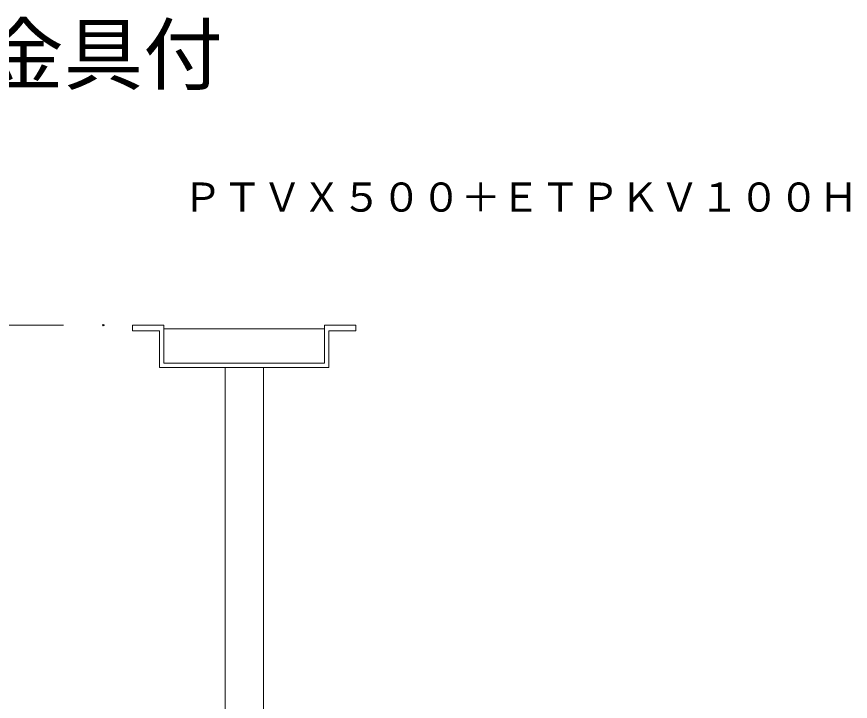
# Model space of a CAD drawing. Units: millimetres, scale not verified. Extents: x -63 to 62, y -57 to 57.
# Drawn here: x 14.12 to 56.07, y 22.32 to 56.74 of the extents above; entities that cross this region are included whole.
import ezdxf
from ezdxf.enums import TextEntityAlignment as Align

# ---------------------------------------------------------------- set-up
doc = ezdxf.new("R2010")
doc.units = ezdxf.units.MM
doc.header["$LTSCALE"] = 0.125
doc.header["$PDMODE"] = 32
doc.header["$PDSIZE"] = 0.0625
for name, color, linetype, lineweight in [('0-0_0', 7, 'Continuous', 9), ('0-6_SUNPO', 7, 'Continuous', 9), ('0-7_S1', 1, 'Continuous', 18)]:
    doc.layers.add(name, color=color, linetype=linetype, lineweight=lineweight)
for name, color, linetype in [('0-2_MOJI1', 7, 'Continuous'), ('0-4_TOUROKU', 7, 'Continuous'), ('0-5_DEFPOINTS', 7, 'Continuous')]:
    doc.layers.add(name, color=color, linetype=linetype)
doc.styles.add('ＭＳ ゴシック', font='')
doc.styles.get('ＭＳ ゴシック').set_extended_font_data('MS Gothic')

# ---------------------------------------------------------------- blocks, each defined once
blk = doc.blocks.new('_OPEN30')
at = {"layer": '0-0_0'}
blk.add_line((0, 0), (-1, 0), dxfattribs=at)
blk.add_lwpolyline([(-1, 0.26795), (0, 0), (-1, -0.26795)], dxfattribs=at)
blk = doc.blocks.new('D8')
at = {"layer": '0-5_DEFPOINTS'}
for p in [(15.0676, 50.5546), (7.0676, 9.2654), (15.0676, 9.2654)]:
    blk.add_point(p, dxfattribs=at)
at = {"layer": '0-6_SUNPO'}
for p, q in [((13.0676, 50.5546), (5.0676, 50.5546)), ((7.0676, 48.5546), (7.0676, 11.2654)), ((13.0676, 9.2654), (5.0676, 9.2654))]:
    blk.add_line(p, q, dxfattribs=at)
at = {"layer": '0-6_SUNPO', "xscale": 2, "yscale": 2}
for p, rotation in [((7.0676, 50.5546), 90), ((7.0676, 9.2654), 270)]:
    blk.add_blockref('_OPEN30', p, dxfattribs=dict(at, rotation=rotation))
at = {"layer": '0-6_SUNPO', "style": 'ＭＳ ゴシック'}
blk.add_text('921～1491', height=1.833, rotation=90, dxfattribs=at).set_placement((6.5676, 24.285), align=Align.BOTTOM_LEFT)

msp = doc.modelspace()

# ---------------------------------------------------------------- linework, layer by layer
at = {"layer": '0-7_S1'}
for p, q in [((21.5262, 41.2295), (21.5262, 39.3127)), ((31.1888, 41.2295), (29.6176, 41.2295)), ((29.6176, 41.2295), (29.6176, 39.3127)), ((31.1888, 40.953), (31.1888, 41.2295)), ((21.316, 39.1026), (21.316, 40.953)), ((29.6176, 41.0516), (21.5262, 41.0516)), ((29.8278, 40.953), (31.1888, 40.953)), ((29.8278, 39.1026), (29.8278, 40.953)), ((29.8278, 39.1026), (21.316, 39.1026)), ((29.6176, 39.3127), (21.5262, 39.3127)), ((24.6097, 11.3098), (24.6097, 39.1136)), ((26.5341, 11.3098), (26.5341, 39.1136))]:
    msp.add_line(p, q, dxfattribs=at)
msp.add_lwpolyline([(21.316, 40.953), (19.955, 40.953), (19.955, 41.2295), (21.5262, 41.2295)], dxfattribs=at)

# ---------------------------------------------------------------- block references
at = {"layer": '0-6_SUNPO'}
msp.add_blockref('D8', (3.4128, -9.3252), dxfattribs=at)

# ---------------------------------------------------------------- texts
at = {"layer": '0-2_MOJI1', "style": 'ＭＳ ゴシック'}
msp.add_text('液晶プロジェクター天吊り金具付', height=2.933, dxfattribs=at).set_placement((-35.5203, 52.4984), align=Align.BOTTOM_LEFT)
at = {"layer": '0-4_TOUROKU', "style": 'ＭＳ ゴシック'}
msp.add_text('ＰＴＶＸ５００＋ＥＴＰＫＶ１００Ｈ', height=1.466, dxfattribs=at).set_placement((22.4796, 46.4984), align=Align.BOTTOM_LEFT)

doc.saveas('drawing.dxf')
